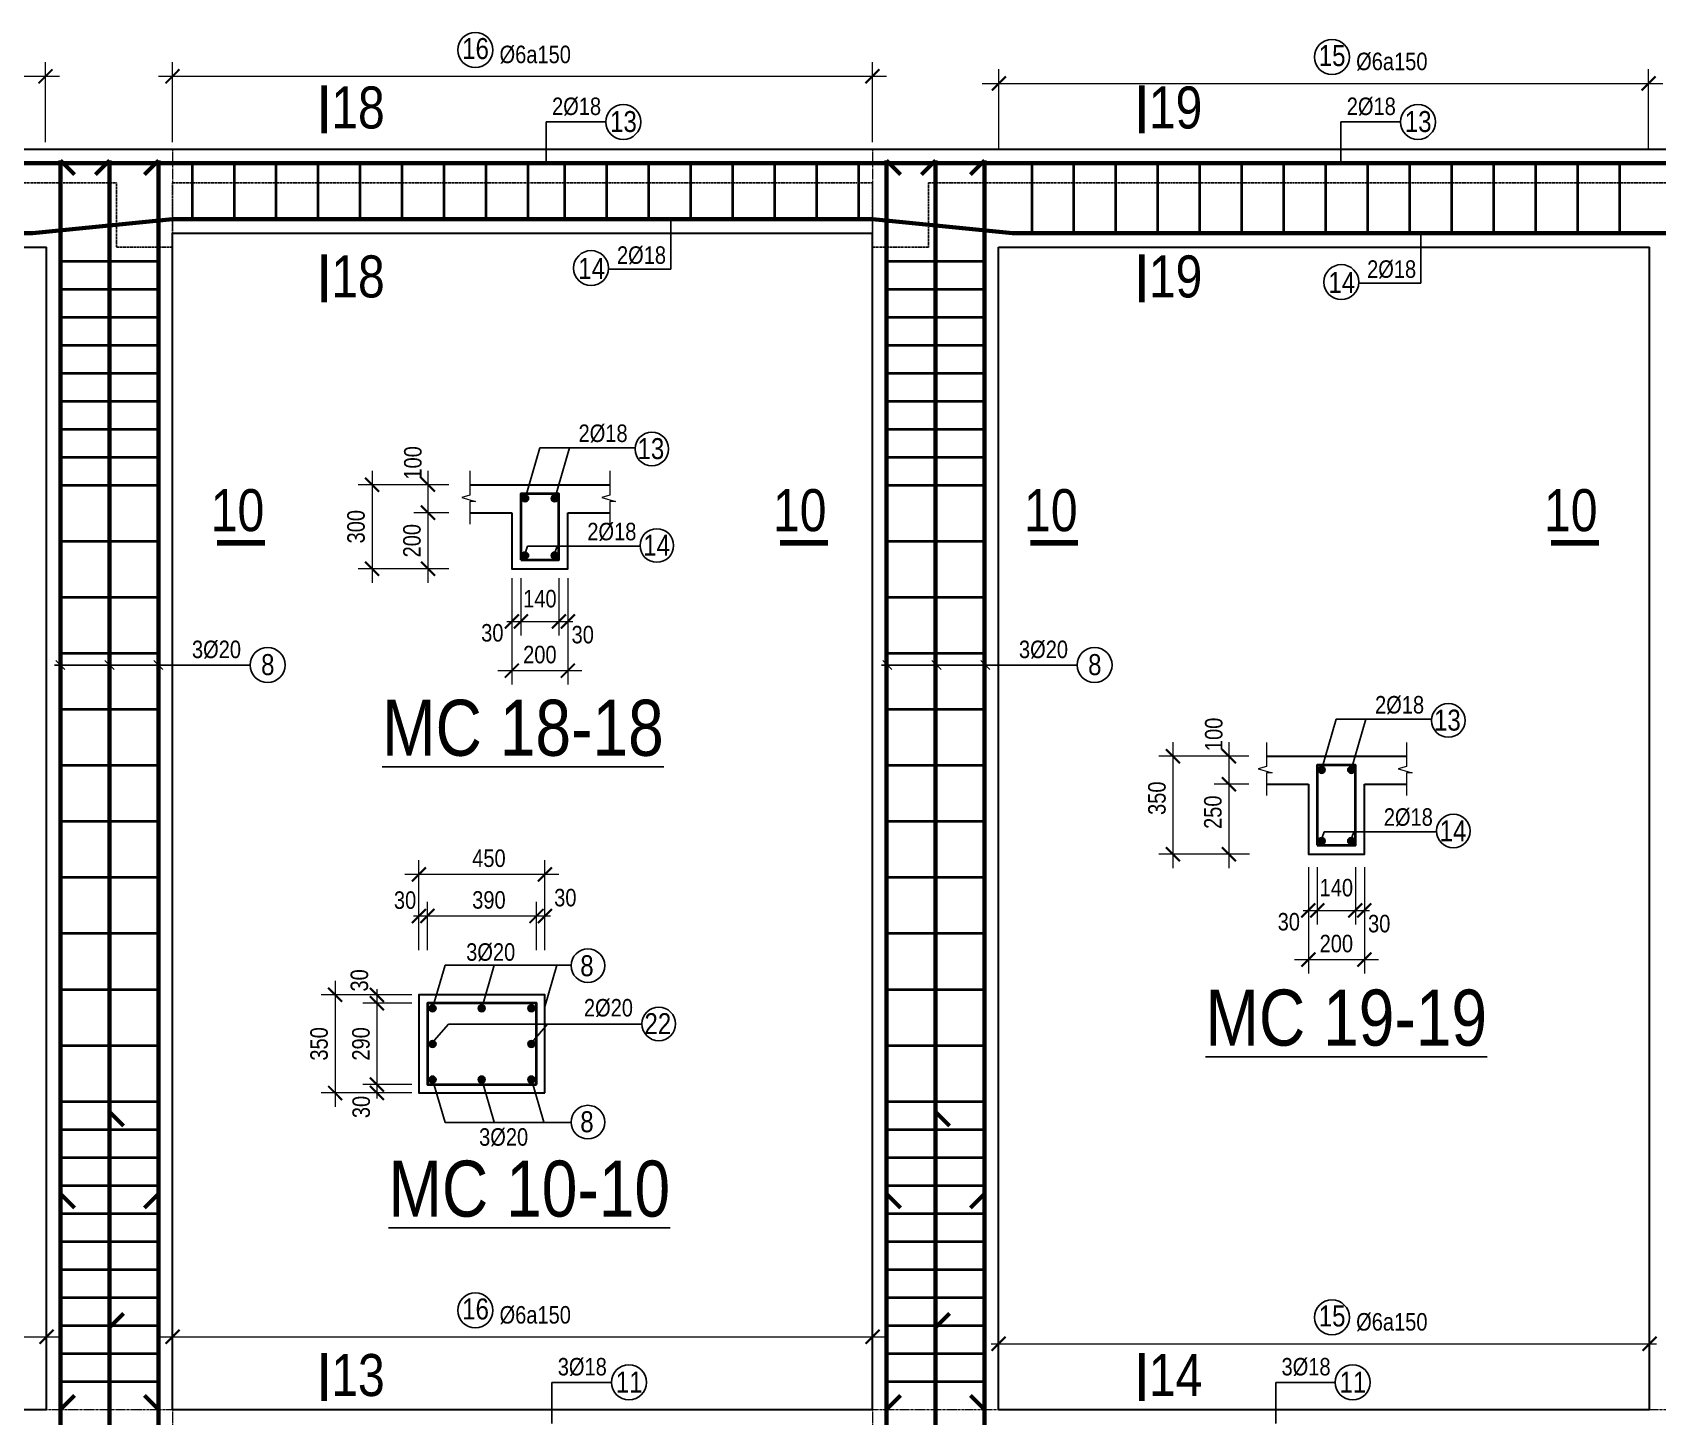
# Model space of a CAD drawing. Header units: inches. Extents: x -959662 to -910219, y 3489550 to 3514317.
# Drawn here: x -946396 to -940592, y 3504337 to 3509278 of the extents above; entities that cross this region are included whole.
import ezdxf

# ---------------------------------------------------------------- set-up
doc = ezdxf.new("R2010")
doc.units = ezdxf.units.IN
doc.header["$LTSCALE"] = 3.5
doc.header["$MEASUREMENT"] = 0
doc.linetypes.add('CENTERX2', pattern=[4, 2.5, -0.5, 0.5, -0.5])
doc.linetypes.add('DASHEDX2', pattern=[1.5, 1, -0.5])
for name, color, linetype, lineweight in [('5.TRUC', 1, 'CENTERX2', 13), ('duongkichthuoc', 4, 'Continuous', 13), ('NET BAO', 4, 'Continuous', 30), ('THEP DAI', 5, 'Continuous', 40), ('THEP DOC', 2, 'Continuous', 60)]:
    doc.layers.add(name, color=color, linetype=linetype, lineweight=lineweight)
for name, color, linetype in [('Net thay', 6, 'Continuous'), ('NETDUTDUT', 3, 'DASHEDX2'), ('text', 3, 'Continuous')]:
    doc.layers.add(name, color=color, linetype=linetype)
doc.styles.add('CHU', font='')
doc.styles.add('Helve-Condense', font='')
doc.styles.add('Text.Helve-condense', font='')
doc.styles.get('CHU').set_extended_font_data('VNI-Helve-Condense')
doc.styles.get('Helve-Condense').set_extended_font_data('VNI-Helve-Condense')
doc.styles.get('Text.Helve-condense').set_extended_font_data('VNI-Helve-Condense')

# ---------------------------------------------------------------- blocks, each defined once
blk = doc.blocks.new('_ArchTick')
at = {"color": 0, "linetype": 'ByBlock', "const_width": 0.15}
blk.add_lwpolyline([(-0.5, -0.5), (0.5, 0.5)], dxfattribs=at)

msp = doc.modelspace()

# ---------------------------------------------------------------- hatches: boundary and pattern name
at = {"layer": 'text'}
for points in [[(-944624, 3507615.1, 1), (-944649, 3507615.1, 1)], [(-944518.3, 3507615.1, 1), (-944543.3, 3507615.1, 1)], [(-944624, 3507411.1, 1), (-944649, 3507411.1, 1)], [(-944518.3, 3507411.1, 1), (-944543.3, 3507411.1, 1)], [(-941779.4, 3506645.9, 1), (-941804.4, 3506645.9, 1)], [(-941673.6, 3506645.9, 1), (-941698.6, 3506645.9, 1)], [(-941779.4, 3506391.8, 1), (-941804.4, 3506391.8, 1)], [(-941673.6, 3506391.8, 1), (-941698.6, 3506391.8, 1)], [(-944954.8, 3505794.7, 1), (-944979.8, 3505794.7, 1)], [(-944779, 3505794.7, 1), (-944804, 3505794.7, 1)], [(-944601.6, 3505794.7, 1), (-944626.6, 3505794.7, 1)], [(-944954.8, 3505667.2, 1), (-944979.8, 3505667.2, 1)], [(-944601.6, 3505667.2, 1), (-944626.6, 3505667.2, 1)], [(-944954.8, 3505540.2, 1), (-944979.8, 3505540.2, 1)], [(-944779, 3505540.2, 1), (-944804, 3505540.2, 1)], [(-944601.6, 3505540.2, 1), (-944626.6, 3505540.2, 1)]]:
    msp.add_hatch(color=256, dxfattribs=at).paths.add_polyline_path(points)

# ---------------------------------------------------------------- linework, layer by layer
at = {"layer": '5.TRUC'}
for p, q in [((-952696, 3508862.2), (-936596, 3508862.2)), ((-945896, 3508862.2), (-945896, 3500462.2)), ((-943396, 3508862.2), (-943396, 3490815.3)), ((-951896, 3504362.2), (-937396, 3504362.2))]:
    msp.add_line(p, q, dxfattribs=at)
at = {"layer": 'duongkichthuoc', "color": 4, "linetype": 'Continuous', "lineweight": 13}
for p, q in [((-945183.3, 3507713.9), (-945183.3, 3507313.9)), ((-944983.6, 3507713.9), (-944983.6, 3507513.9)), ((-945008.6, 3507663.9), (-945233.3, 3507663.9)), ((-944909.6, 3507663.9), (-945033.6, 3507663.9)), ((-944909.6, 3507563.9), (-945033.6, 3507563.9)), ((-944909.6, 3507563.9), (-945033.6, 3507563.9)), ((-944983.6, 3507613.9), (-944983.6, 3507313.9)), ((-945008.6, 3507363.9), (-945233.3, 3507363.9)), ((-944909.6, 3507363.9), (-945033.6, 3507363.9)), ((-944683.9, 3507330.1), (-944683.9, 3507125.6)), ((-944651.9, 3507330.1), (-944651.9, 3507125.6)), ((-944515.9, 3507330.1), (-944515.9, 3507125.6)), ((-944483.9, 3507330.1), (-944483.9, 3507125.6)), ((-944651.9, 3507300.6), (-944651.9, 3507125.6)), ((-944515.9, 3507300.6), (-944515.9, 3507125.6)), ((-944701.9, 3507175.6), (-944465.9, 3507175.6)), ((-944683.9, 3507175.6), (-944651.9, 3507175.6)), ((-944515.9, 3507175.6), (-944483.9, 3507175.6)), ((-944683.9, 3507150.6), (-944683.9, 3506950.1)), ((-944483.9, 3507150.6), (-944483.9, 3506950.1)), ((-944733.9, 3507000.1), (-944433.9, 3507000.1)), ((-942148.1, 3506694.6), (-942372.8, 3506694.6)), ((-942322.8, 3506744.6), (-942322.8, 3506294.6)), ((-942051.2, 3506694.6), (-942175.2, 3506694.6)), ((-942123.1, 3506744.6), (-942123.1, 3506544.6)), ((-942123.1, 3506644.6), (-942123.1, 3506294.6)), ((-942051.2, 3506594.6), (-942175.2, 3506594.6)), ((-942148.1, 3506344.6), (-942372.8, 3506344.6)), ((-942049.1, 3506344.6), (-942173.1, 3506344.6)), ((-945015.8, 3506149.2), (-945015.8, 3506323)), ((-944565.8, 3506149.2), (-944565.8, 3506323)), ((-941839.2, 3506298.4), (-941839.2, 3506094)), ((-941807.2, 3506298.4), (-941807.2, 3506094)), ((-941671.2, 3506298.4), (-941671.2, 3506094)), ((-941639.2, 3506298.4), (-941639.2, 3506094)), ((-945065.8, 3506273), (-944515.8, 3506273)), ((-941807.2, 3506268.9), (-941807.2, 3506094)), ((-941671.2, 3506268.9), (-941671.2, 3506094)), ((-945015.8, 3506002.2), (-945015.8, 3506174.2)), ((-944985.8, 3506002.2), (-944985.8, 3506174.2)), ((-944985.8, 3506002.2), (-944985.8, 3506174.2)), ((-944595.8, 3506002.2), (-944595.8, 3506174.2)), ((-944595.8, 3506002.2), (-944595.8, 3506174.2)), ((-944565.8, 3506002.2), (-944565.8, 3506174.2)), ((-945035.8, 3506124.2), (-944545.8, 3506124.2)), ((-945015.8, 3506124.2), (-944985.8, 3506124.2)), ((-941857.2, 3506144), (-941621.2, 3506144)), ((-941839.2, 3506144), (-941807.2, 3506144)), ((-941839.2, 3506119), (-941839.2, 3505918.4)), ((-941671.2, 3506144), (-941639.2, 3506144)), ((-941639.2, 3506119), (-941639.2, 3505918.4)), ((-941889.2, 3505968.4), (-941589.2, 3505968.4)), ((-945315.3, 3505892.4), (-945315.3, 3505442.4)), ((-945190.8, 3505842.4), (-945365.3, 3505842.4)), ((-945040.8, 3505842.4), (-945215.8, 3505842.4)), ((-945165.8, 3505862.4), (-945165.8, 3505472.4)), ((-945165.8, 3505842.4), (-945165.8, 3505812.4)), ((-945040.8, 3505812.4), (-945215.8, 3505812.4)), ((-945040.8, 3505812.4), (-945215.8, 3505812.4)), ((-945190.8, 3505492.4), (-945365.3, 3505492.4)), ((-945040.8, 3505522.4), (-945215.8, 3505522.4)), ((-945040.8, 3505522.4), (-945215.8, 3505522.4)), ((-945040.8, 3505492.4), (-945215.8, 3505492.4)), ((-945165.8, 3505522.4), (-945165.8, 3505492.4))]:
    msp.add_line(p, q, dxfattribs=at)
at = {"layer": 'NET BAO'}
for p, q in [((-952696, 3508862.2), (-936596, 3508862.2)), ((-945896, 3508862.2), (-943396, 3508862.2)), ((-942896, 3508862.2), (-937896, 3508862.2)), ((-945896, 3504362.2), (-945896, 3508562.2)), ((-945896, 3508562.2), (-943396, 3508562.2)), ((-943396, 3504362.2), (-943396, 3508562.2)), ((-951446, 3508512.2), (-946346, 3508512.2)), ((-946346, 3504362.2), (-946346, 3508512.2)), ((-942946, 3504362.2), (-942946, 3508512.2)), ((-942946, 3508512.2), (-940621, 3508512.2)), ((-940621, 3504362.2), (-940621, 3508512.2)), ((-944833.9, 3507663.9), (-944333.9, 3507663.9)), ((-944833.9, 3507563.9), (-944683.9, 3507563.9)), ((-944483.9, 3507563.9), (-944333.9, 3507563.9)), ((-941989.2, 3506694.6), (-941489.2, 3506694.6)), ((-941989.2, 3506594.6), (-941839.2, 3506594.6)), ((-941639.2, 3506594.6), (-941489.2, 3506594.6)), ((-951446, 3504362.2), (-946346, 3504362.2)), ((-945896, 3504362.2), (-943396, 3504362.2)), ((-945896, 3504362.2), (-945846, 3504362.2)), ((-942946, 3504362.2), (-940621, 3504362.2))]:
    msp.add_line(p, q, dxfattribs=at)
for points in [[(-944683.9, 3507563.9), (-944683.9, 3507363.9), (-944483.9, 3507363.9), (-944483.9, 3507563.9)], [(-941839.2, 3506594.6), (-941839.2, 3506344.6), (-941639.2, 3506344.6), (-941639.2, 3506594.6)]]:
    msp.add_lwpolyline(points, dxfattribs=at)
msp.add_lwpolyline([(-944565.8, 3505492.4), (-944565.8, 3505842.4), (-945015.8, 3505842.4), (-945015.8, 3505492.4)], close=True, dxfattribs=at)
at = {"layer": 'Net thay', "lineweight": 20}
for p, q in [((-945628.3, 3507456.4), (-945628.3, 3507466.4)), ((-945628.3, 3507456.4), (-945628.3, 3507456.4)), ((-942723.6, 3507456.4), (-942723.6, 3507466.4)), ((-942723.5, 3507456.4), (-942723.5, 3507456.4))]:
    msp.add_line(p, q, dxfattribs=at)
at = {"layer": 'Net thay', "lineweight": 20, "ltscale": 20, "const_width": 20}
for points in [[(-945354, 3509089.3), (-945354, 3508918.5)], [(-942433.9, 3509089.3), (-942433.9, 3508918.5)], [(-945354, 3508486), (-945354, 3508315.2)], [(-942433.9, 3508486), (-942433.9, 3508315.2)], [(-945736.9, 3507456.4), (-945566.1, 3507456.4)], [(-943725.8, 3507456.4), (-943555, 3507456.4)], [(-942832.1, 3507456.4), (-942661.4, 3507456.4)], [(-940972, 3507456.4), (-940801.2, 3507456.4)], [(-945354, 3504563.7), (-945354, 3504392.9)], [(-942433.9, 3504563.7), (-942433.9, 3504392.9)]]:
    msp.add_lwpolyline(points, dxfattribs=at)
at = {"layer": 'NETDUTDUT'}
for p, q in [((-951696, 3508862.2), (-937396, 3508862.2)), ((-948796, 3508742.2), (-946096, 3508742.2)), ((-945896, 3508742.2), (-943396, 3508742.2)), ((-943196, 3508742.2), (-940496, 3508742.2)), ((-951446, 3504362.2), (-946346, 3504362.2)), ((-945896, 3504362.2), (-943396, 3504362.2)), ((-942946, 3504362.2), (-940621, 3504362.2))]:
    msp.add_line(p, q, dxfattribs=at)
for points in [[(-946096, 3508742.2), (-946096, 3508512.2), (-945896, 3508512.2), (-945896, 3508742.2)], [(-943396, 3508742.2), (-943396, 3508512.2), (-943196, 3508512.2), (-943196, 3508742.2)]]:
    msp.add_lwpolyline(points, dxfattribs=at)
at = {"layer": 'text', "color": 3}
for p, q in [((-944561.3, 3508959.1), (-944348.7, 3508959.1)), ((-944561.3, 3508959.1), (-944561.3, 3508812.2)), ((-941723, 3508959.1), (-941510.5, 3508959.1)), ((-941723, 3508959.1), (-941723, 3508812.2)), ((-946317.7, 3507020.2), (-945619, 3507020.2)), ((-946280, 3507003.7), (-946313, 3507036.7)), ((-946104.5, 3507003.7), (-946137.5, 3507036.7)), ((-945930, 3507003.7), (-945963, 3507036.7)), ((-943364.1, 3507020.2), (-942665.4, 3507020.2)), ((-943326.4, 3507003.7), (-943359.4, 3507036.7)), ((-943150.8, 3507003.7), (-943183.8, 3507036.7)), ((-942976.4, 3507003.7), (-943009.4, 3507036.7)), ((-944540.9, 3504459.1), (-944328.4, 3504459.1)), ((-944540.9, 3504459.1), (-944540.9, 3504312.2)), ((-941955.9, 3504459.1), (-941743.4, 3504459.1)), ((-941955.9, 3504459.1), (-941955.9, 3504312.2))]:
    msp.add_line(p, q, dxfattribs=at)
at = {"layer": 'text'}
for p, q in [((-944116.5, 3508612.2), (-944116.5, 3508432.9)), ((-941437.2, 3508562.2), (-941437.2, 3508382.9)), ((-944116.5, 3508432.9), (-944338.6, 3508432.9)), ((-941437.2, 3508382.9), (-941659.3, 3508382.9)), ((-944583.9, 3507795.9), (-944636.5, 3507615.1)), ((-944583.9, 3507795.9), (-944243.8, 3507795.9)), ((-944478.2, 3507795.9), (-944530.8, 3507615.1)), ((-944627.6, 3507444), (-944642.8, 3507400.3)), ((-944226.1, 3507444), (-944627.6, 3507444)), ((-944521.9, 3507444), (-944537.1, 3507400.3)), ((-941739.3, 3506826.6), (-941791.9, 3506645.9)), ((-941739.3, 3506826.6), (-941399.1, 3506826.6)), ((-941633.5, 3506826.6), (-941686.1, 3506645.9)), ((-941782.9, 3506424.7), (-941798.2, 3506381)), ((-941381.4, 3506424.7), (-941782.9, 3506424.7)), ((-941677.2, 3506424.7), (-941692.4, 3506381)), ((-944922.7, 3505948.3), (-944967.3, 3505794.7)), ((-944922.7, 3505948.3), (-944474.1, 3505948.3)), ((-944746.8, 3505948.3), (-944791.5, 3505794.7)), ((-944523.4, 3505948.3), (-944567.7, 3505795.8)), ((-944910.5, 3505737.4), (-944977.8, 3505660.4)), ((-944910.5, 3505737.4), (-944461.1, 3505737.4)), ((-944556.5, 3505737.4), (-944612.8, 3505672.9)), ((-944461.1, 3505737.4), (-944219.2, 3505737.4)), ((-944922.7, 3505386.7), (-944967.3, 3505540.2)), ((-944747.3, 3505388.4), (-944791.7, 3505540.9)), ((-944569.9, 3505388.4), (-944614.3, 3505540.9)), ((-944922.7, 3505386.7), (-944474.1, 3505386.7))]:
    msp.add_line(p, q, dxfattribs=at)
at = {"layer": 'text', "color": 4, "lineweight": 20, "ltscale": 0.5}
for p, q in [((-944833.9, 3507713.2), (-944833.9, 3507626.7)), ((-944333.9, 3507713.2), (-944333.9, 3507626.7)), ((-944833.9, 3507626.7), (-944862.8, 3507618.7)), ((-944333.9, 3507626.7), (-944362.8, 3507618.7)), ((-944862.8, 3507618.7), (-944813.4, 3507604.5)), ((-944813.4, 3507604.5), (-944833.9, 3507604.5)), ((-944833.9, 3507604.5), (-944833.9, 3507523.3)), ((-944362.8, 3507618.7), (-944313.4, 3507604.5)), ((-944313.4, 3507604.5), (-944333.9, 3507604.5)), ((-944333.9, 3507604.5), (-944333.9, 3507523.3)), ((-941989.2, 3506744), (-941989.2, 3506657.5)), ((-941489.2, 3506744), (-941489.2, 3506657.5)), ((-941989.2, 3506657.5), (-942018.1, 3506649.5)), ((-942018.1, 3506649.5), (-941968.7, 3506635.2)), ((-941968.7, 3506635.2), (-941989.2, 3506635.2)), ((-941989.2, 3506635.2), (-941989.2, 3506554.1)), ((-941489.2, 3506657.5), (-941518.1, 3506649.5)), ((-941518.1, 3506649.5), (-941468.7, 3506635.2)), ((-941468.7, 3506635.2), (-941489.2, 3506635.2)), ((-941489.2, 3506635.2), (-941489.2, 3506554.1))]:
    msp.add_line(p, q, dxfattribs=at)
at = {"layer": 'text', "color": 3}
for centre in [(-944814.3, 3509215.9), (-941755, 3509190.9), (-944286.2, 3508959.1), (-941448, 3508959.1), (-945556.5, 3507020.2), (-942602.9, 3507020.2), (-944814.3, 3504715.9), (-941755, 3504690.9), (-944265.9, 3504459.1), (-941680.9, 3504459.1)]:
    msp.add_circle(centre, 62.5, dxfattribs=at)
at = {"layer": 'text'}
for centre, radius in [((-944400.9, 3508437.1), 62.5), ((-941721.7, 3508387.1), 62.5), ((-944184, 3507791.4), 60), ((-944636.5, 3507615.1), 12.5), ((-944530.8, 3507615.1), 12.5), ((-944166.2, 3507446.9), 60), ((-944636.5, 3507411.1), 12.5), ((-944530.8, 3507411.1), 12.5), ((-941339.3, 3506822.2), 60), ((-941791.9, 3506645.9), 12.5), ((-941686.1, 3506645.9), 12.5), ((-941321.5, 3506427.6), 60), ((-941791.9, 3506391.8), 12.5), ((-941686.1, 3506391.8), 12.5), ((-944412.3, 3505946.8), 60), ((-944967.3, 3505794.7), 12.5), ((-944791.5, 3505794.7), 12.5), ((-944614.1, 3505794.7), 12.5), ((-944159.2, 3505738.8), 60), ((-944967.3, 3505667.2), 12.5), ((-944614.1, 3505667.2), 12.5), ((-944967.3, 3505540.2), 12.5), ((-944791.5, 3505540.2), 12.5), ((-944614.1, 3505540.2), 12.5), ((-944412.3, 3505388.1), 60)]:
    msp.add_circle(centre, radius, dxfattribs=at)
at = {"layer": 'THEP DAI'}
for p, q in [((-945826.3, 3508812.2), (-945826.3, 3508612.2)), ((-945676.3, 3508812.2), (-945676.3, 3508612.2)), ((-945676.3, 3508812.2), (-945676.3, 3508612.2)), ((-945526.3, 3508812.2), (-945526.3, 3508612.2)), ((-945376.3, 3508812.2), (-945376.3, 3508612.2)), ((-945226.3, 3508812.2), (-945226.3, 3508612.2)), ((-945226.3, 3508812.2), (-945226.3, 3508612.2)), ((-945076.3, 3508812.2), (-945076.3, 3508612.2)), ((-945076.3, 3508812.2), (-945076.3, 3508612.2)), ((-944926.3, 3508812.2), (-944926.3, 3508612.2)), ((-944776.3, 3508812.2), (-944776.3, 3508612.2)), ((-944626.3, 3508812.2), (-944626.3, 3508612.2)), ((-944496, 3508812.2), (-944496, 3508612.2)), ((-944496, 3508812.2), (-944496, 3508612.2)), ((-944346, 3508812.2), (-944346, 3508612.2)), ((-944196, 3508812.2), (-944196, 3508612.2)), ((-944046, 3508812.2), (-944046, 3508612.2)), ((-943896, 3508812.2), (-943896, 3508612.2)), ((-943746, 3508812.2), (-943746, 3508612.2)), ((-943596, 3508812.2), (-943596, 3508612.2)), ((-943446, 3508812.2), (-943446, 3508612.2)), ((-942827.4, 3508812.2), (-942827.4, 3508562.2)), ((-942677.4, 3508812.2), (-942677.4, 3508562.2)), ((-942677.4, 3508812.2), (-942677.4, 3508562.2)), ((-942527.4, 3508812.2), (-942527.4, 3508562.2)), ((-942377.4, 3508812.2), (-942377.4, 3508562.2)), ((-942227.4, 3508812.2), (-942227.4, 3508562.2)), ((-942227.4, 3508812.2), (-942227.4, 3508562.2)), ((-942077.4, 3508812.2), (-942077.4, 3508562.2)), ((-942077.4, 3508812.2), (-942077.4, 3508562.2)), ((-941927.4, 3508812.2), (-941927.4, 3508562.2)), ((-941777.4, 3508812.2), (-941777.4, 3508562.2)), ((-941627.4, 3508812.2), (-941627.4, 3508562.2)), ((-941627.4, 3508812.2), (-941627.4, 3508562.2)), ((-941477.4, 3508812.2), (-941477.4, 3508562.2)), ((-941477.4, 3508812.2), (-941477.4, 3508562.2)), ((-941327.4, 3508812.2), (-941327.4, 3508562.2)), ((-941177.4, 3508812.2), (-941177.4, 3508562.2)), ((-941027.4, 3508812.2), (-941027.4, 3508562.2)), ((-940877.4, 3508812.2), (-940877.4, 3508562.2)), ((-940727.4, 3508812.2), (-940727.4, 3508562.2)), ((-946296, 3508462.2), (-945946, 3508462.2)), ((-946296, 3508462.2), (-945946, 3508462.2)), ((-943346, 3508462.2), (-942996, 3508462.2)), ((-943346, 3508462.2), (-942996, 3508462.2)), ((-946296, 3508362.2), (-945946, 3508362.2)), ((-943346, 3508362.2), (-942996, 3508362.2)), ((-946296, 3508262.2), (-945946, 3508262.2)), ((-946296, 3508262.2), (-945946, 3508262.2)), ((-943346, 3508262.2), (-942996, 3508262.2)), ((-943346, 3508262.2), (-942996, 3508262.2)), ((-946296, 3508162.2), (-945946, 3508162.2)), ((-943346, 3508162.2), (-942996, 3508162.2)), ((-946296, 3508062.2), (-945946, 3508062.2)), ((-946296, 3508062.2), (-945946, 3508062.2)), ((-943346, 3508062.2), (-942996, 3508062.2)), ((-943346, 3508062.2), (-942996, 3508062.2)), ((-946296, 3507962.2), (-945946, 3507962.2)), ((-943346, 3507962.2), (-942996, 3507962.2)), ((-946296, 3507862.2), (-945946, 3507862.2)), ((-943346, 3507862.2), (-942996, 3507862.2)), ((-946296, 3507762.2), (-945946, 3507762.2)), ((-943346, 3507762.2), (-942996, 3507762.2)), ((-946296, 3507662.2), (-945946, 3507662.2)), ((-943346, 3507662.2), (-942996, 3507662.2)), ((-946296, 3507462.2), (-945946, 3507462.2)), ((-946296, 3507462.2), (-945946, 3507462.2)), ((-943346, 3507462.2), (-942996, 3507462.2)), ((-943346, 3507462.2), (-942996, 3507462.2)), ((-946296, 3507262.2), (-945946, 3507262.2)), ((-946296, 3507262.2), (-945946, 3507262.2)), ((-943346, 3507262.2), (-942996, 3507262.2)), ((-943346, 3507262.2), (-942996, 3507262.2)), ((-946296, 3507062.2), (-945946, 3507062.2)), ((-946296, 3507062.2), (-945946, 3507062.2)), ((-943346, 3507062.2), (-942996, 3507062.2)), ((-943346, 3507062.2), (-942996, 3507062.2)), ((-946296, 3506862.2), (-945946, 3506862.2)), ((-946296, 3506862.2), (-945946, 3506862.2)), ((-943346, 3506862.2), (-942996, 3506862.2)), ((-943346, 3506862.2), (-942996, 3506862.2)), ((-946296, 3506662.2), (-945946, 3506662.2)), ((-946296, 3506662.2), (-945946, 3506662.2)), ((-943346, 3506662.2), (-942996, 3506662.2)), ((-943346, 3506662.2), (-942996, 3506662.2)), ((-946296, 3506462.2), (-945946, 3506462.2)), ((-946296, 3506462.2), (-945946, 3506462.2)), ((-943346, 3506462.2), (-942996, 3506462.2)), ((-943346, 3506462.2), (-942996, 3506462.2)), ((-946296, 3506262.2), (-945946, 3506262.2)), ((-946296, 3506262.2), (-945946, 3506262.2)), ((-943346, 3506262.2), (-942996, 3506262.2)), ((-943346, 3506262.2), (-942996, 3506262.2)), ((-946296, 3506062.2), (-945946, 3506062.2)), ((-946296, 3506062.2), (-945946, 3506062.2)), ((-943346, 3506062.2), (-942996, 3506062.2)), ((-943346, 3506062.2), (-942996, 3506062.2)), ((-946296, 3505862.2), (-945946, 3505862.2)), ((-946296, 3505862.2), (-945946, 3505862.2)), ((-943346, 3505862.2), (-942996, 3505862.2)), ((-943346, 3505862.2), (-942996, 3505862.2)), ((-946296, 3505662.2), (-945946, 3505662.2)), ((-946296, 3505662.2), (-945946, 3505662.2)), ((-943346, 3505662.2), (-942996, 3505662.2)), ((-943346, 3505662.2), (-942996, 3505662.2)), ((-946296, 3505462.2), (-945946, 3505462.2)), ((-946296, 3505462.2), (-945946, 3505462.2)), ((-943346, 3505462.2), (-942996, 3505462.2)), ((-943346, 3505462.2), (-942996, 3505462.2)), ((-946296, 3505362.2), (-945946, 3505362.2)), ((-943346, 3505362.2), (-942996, 3505362.2)), ((-946296, 3505262.2), (-945946, 3505262.2)), ((-943346, 3505262.2), (-942996, 3505262.2)), ((-946296, 3505162.2), (-945946, 3505162.2)), ((-946296, 3505162.2), (-945946, 3505162.2)), ((-943346, 3505162.2), (-942996, 3505162.2)), ((-943346, 3505162.2), (-942996, 3505162.2)), ((-946296, 3505062.2), (-945946, 3505062.2)), ((-943346, 3505062.2), (-942996, 3505062.2)), ((-946296, 3504962.2), (-945946, 3504962.2)), ((-943346, 3504962.2), (-942996, 3504962.2)), ((-946296, 3504862.2), (-945946, 3504862.2)), ((-943346, 3504862.2), (-942996, 3504862.2)), ((-946296, 3504762.2), (-945946, 3504762.2)), ((-946296, 3504762.2), (-945946, 3504762.2)), ((-943346, 3504762.2), (-942996, 3504762.2)), ((-943346, 3504762.2), (-942996, 3504762.2)), ((-946296, 3504662.2), (-945946, 3504662.2)), ((-943346, 3504662.2), (-942996, 3504662.2)), ((-946296, 3504562.2), (-945946, 3504562.2)), ((-943346, 3504562.2), (-942996, 3504562.2)), ((-946296, 3504462.2), (-945946, 3504462.2)), ((-943346, 3504462.2), (-942996, 3504462.2))]:
    msp.add_line(p, q, dxfattribs=at)
for points in [[(-944651.9, 3507395.9), (-944515.9, 3507395.9), (-944515.9, 3507631.9), (-944651.9, 3507631.9)], [(-941807.2, 3506376.6), (-941671.2, 3506376.6), (-941671.2, 3506662.6), (-941807.2, 3506662.6)], [(-944595.8, 3505522.4), (-944595.8, 3505812.4), (-944985.8, 3505812.4), (-944985.8, 3505522.4)]]:
    msp.add_lwpolyline(points, close=True, dxfattribs=at)
at = {"layer": 'THEP DOC', "color": 4, "linetype": 'Continuous', "lineweight": 13}
for p, q in [((-946349.5, 3508887.2), (-946349.5, 3509171.9)), ((-945896, 3508887.2), (-945896, 3509171.9)), ((-943396, 3508887.2), (-943396, 3509171.9)), ((-942944.5, 3508862.2), (-942944.5, 3509146.9)), ((-940623.9, 3508862.2), (-940623.9, 3509146.9)), ((-951496.4, 3509121.9), (-946299.5, 3509121.9)), ((-945946, 3509121.9), (-943346, 3509121.9)), ((-943003.8, 3509096.9), (-940573.5, 3509096.9)), ((-946346, 3504387.2), (-946346, 3504671.9)), ((-945896, 3504387.2), (-945896, 3504671.9)), ((-943396, 3504387.2), (-943396, 3504671.9)), ((-951496, 3504621.9), (-946296, 3504621.9)), ((-945946, 3504621.9), (-943346, 3504621.9)), ((-942946, 3504362.2), (-942946, 3504646.9)), ((-940621, 3504362.2), (-940621, 3504646.9)), ((-942971.8, 3504596.9), (-940596, 3504596.9))]:
    msp.add_line(p, q, dxfattribs=at)
at = {"layer": 'THEP DOC'}
for p, q in [((-936640.5, 3508812.2), (-952654.9, 3508812.2)), ((-946296, 3504362.2), (-946296, 3508821.5)), ((-946296, 3508821.5), (-946246, 3508771.5)), ((-946121, 3508821.5), (-946171, 3508771.5)), ((-946121, 3500762.2), (-946121, 3508821.5)), ((-945946, 3508821.5), (-945996, 3508771.5)), ((-945946, 3491662.2), (-945946, 3508821.5)), ((-943346, 3491662.2), (-943346, 3508821.5)), ((-943346, 3508821.5), (-943296, 3508771.5)), ((-943171, 3508821.5), (-943221, 3508771.5)), ((-943171, 3500762.2), (-943171, 3508821.5)), ((-942996, 3508821.5), (-943046, 3508771.5)), ((-942996, 3504362.2), (-942996, 3508821.5)), ((-946396, 3508562.2), (-945896, 3508612.2)), ((-945896, 3508612.2), (-943396, 3508612.2)), ((-943396, 3508612.2), (-942896, 3508562.2)), ((-951283.4, 3508562.2), (-946396, 3508562.2)), ((-942896, 3508562.2), (-936673.2, 3508562.2)), ((-946071, 3505374.4), (-946121, 3505424.4)), ((-943121, 3505374.4), (-943171, 3505424.4)), ((-946246, 3505082.2), (-946296, 3505132.2)), ((-945996, 3505082.2), (-945946, 3505132.2)), ((-943296, 3505082.2), (-943346, 3505132.2)), ((-943046, 3505082.2), (-942996, 3505132.2)), ((-946121, 3504654.4), (-946071, 3504704.4)), ((-943171, 3504654.4), (-943121, 3504704.4)), ((-946296, 3504362.2), (-946246, 3504412.2)), ((-945946, 3504362.2), (-945996, 3504412.2)), ((-943346, 3504362.2), (-943296, 3504412.2)), ((-942996, 3504362.2), (-943046, 3504412.2)), ((-946296, 3500762.2), (-946296, 3504362.2)), ((-942996, 3500762.2), (-942996, 3504362.2))]:
    msp.add_line(p, q, dxfattribs=at)

# ---------------------------------------------------------------- block references
at = {"layer": 'duongkichthuoc', "color": 4, "lineweight": 13, "xscale": 50, "yscale": 50, "zscale": 50}
for p, rotation in [((-945183.3, 3507663.9), 90), ((-944983.6, 3507663.9), 90), ((-944983.6, 3507563.9), 270), ((-944983.6, 3507563.9), 90), ((-945183.3, 3507363.9), 270), ((-944983.6, 3507363.9), 270), ((-944683.9, 3507175.6), 180), ((-944651.9, 3507175.6), 180), ((-944483.9, 3507175.6), 180), ((-944683.9, 3507000.1), 180), ((-942322.8, 3506694.6), 90), ((-942123.1, 3506694.6), 90), ((-942123.1, 3506594.6), 270), ((-942123.1, 3506594.6), 90), ((-942322.8, 3506344.6), 270), ((-942123.1, 3506344.6), 270), ((-945015.8, 3506273), 180), ((-941839.2, 3506144), 180), ((-941807.2, 3506144), 180), ((-941639.2, 3506144), 180), ((-945015.8, 3506124.2), 180), ((-944985.8, 3506124.2), 180), ((-944565.8, 3506124.2), 180), ((-941839.2, 3505968.4), 180), ((-945315.3, 3505842.4), 90), ((-945165.8, 3505842.4), 270), ((-945165.8, 3505812.4), 90), ((-945165.8, 3505522.4), 270), ((-945315.3, 3505492.4), 270), ((-945165.8, 3505492.4), 270)]:
    msp.add_blockref('_ArchTick', p, dxfattribs=dict(at, rotation=rotation))
for p in [(-944515.9, 3507175.6), (-944483.9, 3507000.1), (-944565.8, 3506273), (-941671.2, 3506144), (-944595.8, 3506124.2), (-941639.2, 3505968.4)]:
    msp.add_blockref('_ArchTick', p, dxfattribs=at)
at = {"layer": 'THEP DOC', "color": 4, "lineweight": 13, "xscale": 50, "yscale": 50, "zscale": 50}
for p in [(-946349.5, 3509121.9), (-943396, 3509121.9), (-940623.9, 3509096.9), (-946346, 3504621.9), (-943396, 3504621.9), (-940621, 3504596.9)]:
    msp.add_blockref('_ArchTick', p, dxfattribs=at)
at = {"layer": 'THEP DOC', "color": 4, "lineweight": 13, "xscale": 50, "yscale": 50, "zscale": 50, "rotation": 180}
for p in [(-945896, 3509121.9), (-942944.5, 3509096.9), (-945896, 3504621.9), (-942946, 3504596.9)]:
    msp.add_blockref('_ArchTick', p, dxfattribs=at)

# ---------------------------------------------------------------- texts
at = {"layer": 'duongkichthuoc', "color": 4, "char_height": 62.5, "attachment_point": 5, "rotation": 90, "style": 'Helve-Condense'}
for s, insert in [('\\A1;100', (-945037.2, 3507741.8)), ('\\A1;300', (-945240.2, 3507513.9)), ('\\A1;200', (-945040.5, 3507463.9)), ('\\A1;100', (-942176.8, 3506772.5)), ('\\A1;350', (-942379.7, 3506544.6)), ('\\A1;250', (-942180, 3506494.6)), ('\\A1;30', (-945228.2, 3505894.1)), ('\\A1;350', (-945372.2, 3505667.4)), ('\\A1;290', (-945222.7, 3505667.4)), ('\\A1;30', (-945221.7, 3505442.1))]:
    msp.add_mtext(s, dxfattribs=dict(at, insert=insert))
at = {"layer": 'duongkichthuoc', "color": 4, "char_height": 62.5, "attachment_point": 5, "style": 'Helve-Condense'}
for s, insert in [('\\A1;140', (-944583.9, 3507256.6)), ('\\A1;30', (-944753.7, 3507134.8)), ('\\A1;30', (-944430.8, 3507128.2)), ('\\A1;200', (-944583.9, 3507057)), ('\\A1;450', (-944765.8, 3506330)), ('\\A1;140', (-941739.2, 3506224.9)), ('\\A1;30', (-945065.4, 3506180.4)), ('\\A1;390', (-944765.8, 3506181.1)), ('\\A1;30', (-944493, 3506189.3)), ('\\A1;30', (-941909, 3506103.2)), ('\\A1;30', (-941586.2, 3506096.5)), ('\\A1;200', (-941739.2, 3506025.3))]:
    msp.add_mtext(s, dxfattribs=dict(at, insert=insert))
at = {"layer": 'Net thay', "lineweight": 20, "ltscale": 20, "style": 'CHU'}
for s, p in [('18', (-945329.1, 3508935.7)), ('19', (-942408.9, 3508935.7)), ('18', (-945329.1, 3508332.5)), ('19', (-942408.9, 3508332.5)), ('10', (-945759.3, 3507498)), ('10', (-943751.3, 3507498)), ('10', (-942854.5, 3507498)), ('10', (-940997.5, 3507498)), ('13', (-945329.1, 3504410.2)), ('14', (-942408.9, 3504410.2))]:
    msp.add_text(s, height=150, dxfattribs=at).set_placement(p)
at = {"layer": 'text', "color": 4, "style": 'Text.Helve-condense'}
for s, insert, char_height, width, attachment_point in [('16', (-944813.6, 3509220.5), 75, 317.247, 5), ('Þ6a150', (-944473.1, 3509231.4), 62.5, 924.543, 3), ('15', (-941754.3, 3509195.5), 75, 317.247, 5), ('Þ6a150', (-941413.7, 3509206.4), 62.5, 924.543, 3), ('2Þ18', (-944540.4, 3509046.2), 62.5, 924.543, 1), ('2Þ18', (-941702.1, 3509046.2), 62.5, 924.543, 1), ('13', (-944285.3, 3508959.9), 75, 317.247, 5), ('13', (-941447, 3508959.9), 75, 317.247, 5), ('2Þ18', (-944133.4, 3508450.1), 62.5, 327.058, 9), ('14', (-944398.9, 3508436.3), 75, 317.247, 5), ('2Þ18', (-941454.2, 3508400.1), 62.5, 327.058, 9), ('14', (-941719.7, 3508386.3), 75, 317.247, 5), ('2Þ18', (-944445.7, 3507878.8), 62.5, 327.058, 1), ('13', (-944187.4, 3507792.2), 75, 317.247, 5), ('2Þ18', (-944239.2, 3507527.9), 62.5, 327.058, 3), ('14', (-944167.1, 3507447.7), 75, 317.247, 5), ('3Þ20', (-945826.4, 3507107.3), 62.5, 924.543, 1), ('3Þ20', (-942872.8, 3507107.3), 62.5, 924.543, 1), ('8', (-945555.6, 3507021.1), 75, 317.247, 5), ('8', (-942601.9, 3507021.1), 75, 317.247, 5), ('2Þ18', (-941601, 3506909.5), 62.5, 327.058, 1), ('13', (-941342.7, 3506823), 75, 317.247, 5), ('2Þ18', (-941394.6, 3506508.7), 62.5, 327.058, 3), ('14', (-941322.5, 3506428.4), 75, 317.247, 5), ('3Þ20', (-944671.9, 3505961.9), 62.5, 327.058, 9), ('8', (-944415.7, 3505946), 75, 317.247, 5), ('2Þ20', (-944251.4, 3505827.8), 62.5, 327.058, 3), ('22', (-944162.6, 3505739.7), 75, 317.247, 5), ('8', (-944415.7, 3505389), 75, 317.247, 5), ('3Þ20', (-944625.8, 3505366.4), 62.5, 327.058, 3), ('16', (-944813.6, 3504720.5), 75, 317.247, 5), ('Þ6a150', (-944473.1, 3504731.4), 62.5, 924.543, 3), ('15', (-941754.3, 3504695.5), 75, 317.247, 5), ('Þ6a150', (-941413.7, 3504706.4), 62.5, 924.543, 3), ('3Þ18', (-944520, 3504546.2), 62.5, 924.543, 1), ('3Þ18', (-941935, 3504546.2), 62.5, 924.543, 1), ('11', (-944264.9, 3504459.9), 75, 317.247, 5), ('11', (-941679.9, 3504459.9), 75, 317.247, 5)]:
    msp.add_mtext(s, dxfattribs=dict(at, insert=insert, char_height=char_height, width=width, attachment_point=attachment_point))
at = {"layer": 'text', "char_height": 200, "width": 5430.178, "attachment_point": 1, "style": 'Text.Helve-condense'}
for s, insert in [('{\\LMC 18-18}', (-945147.2, 3506896.1)), ('{\\LMC 19-19}', (-942206.6, 3505861.3)), ('{\\LMC 10-10}', (-945124.5, 3505250.7))]:
    msp.add_mtext(s, dxfattribs=dict(at, insert=insert))

doc.saveas('drawing.dxf')
